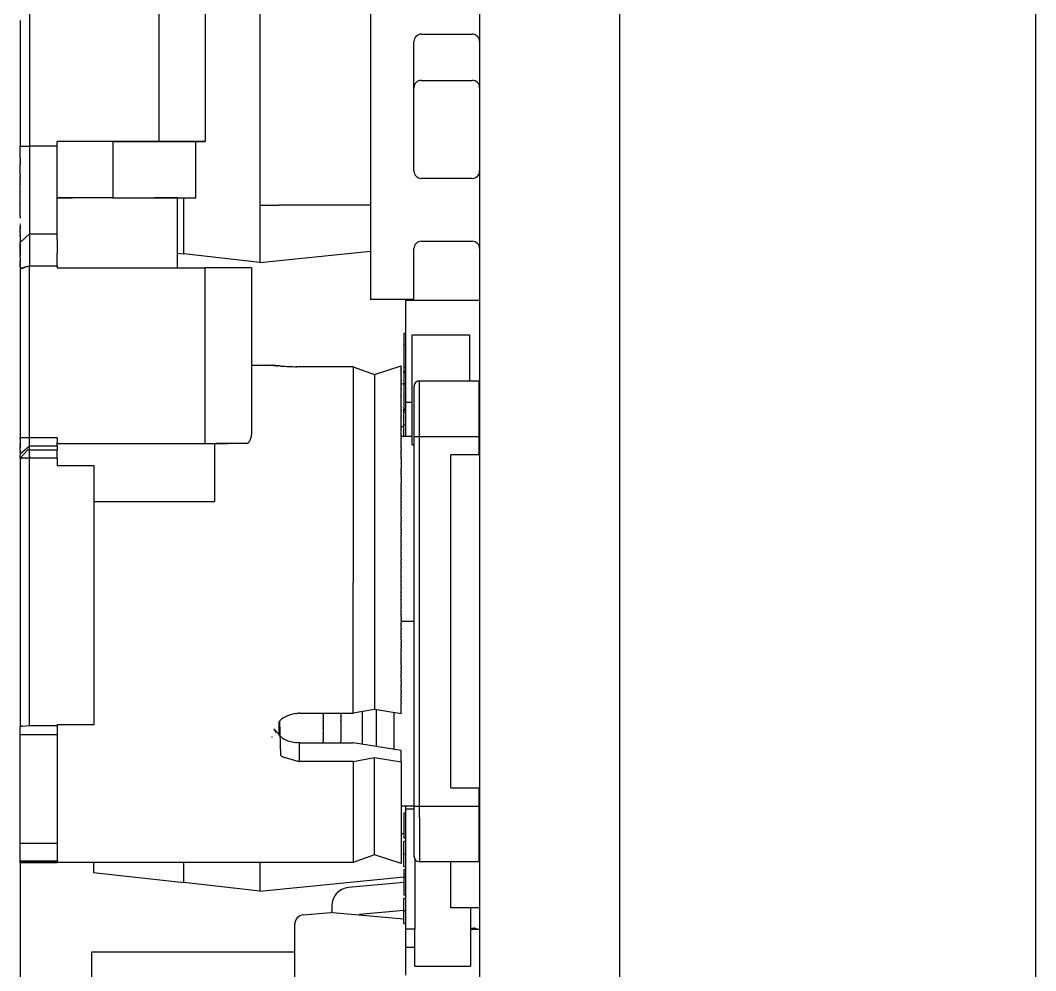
# Model space of a CAD drawing. Extents: x -145 to 275, y -134 to 163.
# Drawn here: x -82.48 to -76.99, y 14.35 to 19.49 of the extents above; entities that cross this region are included whole.
import ezdxf

# ---------------------------------------------------------------- set-up
doc = ezdxf.new("R2010")
doc.units = 0
doc.layers.add('DIMENSION', color=7, linetype='CONTINUOUS')

msp = doc.modelspace()

# ---------------------------------------------------------------- linework, layer by layer
at = {"layer": 'DIMENSION'}
for points in [[(-79.242, 4), (-79.242, 35), (-80, 35), (-80, 4)], [(-76.992, 6.25), (-76.992, 31.25)], [(-81.1884, 20.7228), (-81.1884, 18.1805)], [(-80.59, 20.7572), (-80.59, 17.98)], [(-82.4345, 19.5351), (-82.4345, 18.8096)], [(-81.7345, 19.5351), (-81.7345, 18.8351)], [(-81.4845, 19.5349), (-81.4845, 18.8349)], [(-82.4845, 19.4889), (-82.4845, 18.8096)], [(-80.315, 19.415), (-80.04, 19.415)], [(-80.355, 19.127), (-80.355, 19.375)], [(-80.355, 18.675), (-80.355, 19.125)], [(-80.355, 19.025), (-80.355, 19.12)], [(-80.315, 19.165), (-80.04, 19.165)], [(-80.355, 18.875), (-80.355, 18.925)], [(-82.4843, 18.8096), (-82.4845, 18.8096)], [(-82.4845, 18.7992), (-82.4845, 18.8096)], [(-82.4845, 18.7448), (-82.4845, 18.7992)], [(-82.4843, 18.8096), (-82.4345, 18.8096)], [(-82.2845, 18.8096), (-82.4345, 18.8096)], [(-82.4345, 18.8096), (-82.4345, 18.3354)], [(-81.7345, 18.8351), (-82.2845, 18.8351)], [(-82.2845, 18.8096), (-82.2845, 18.8351)], [(-82.2845, 18.3354), (-82.2845, 18.8096)], [(-81.9845, 18.8348), (-81.9845, 18.5298)], [(-81.9845, 18.8348), (-81.5345, 18.8344)], [(-81.5345, 18.5294), (-81.5345, 18.8344)], [(-81.4847, 18.8349), (-81.4845, 18.8349)], [(-81.4845, 18.8339), (-81.4845, 18.8349)], [(-82.4845, 18.7448), (-82.4845, 18.7344)], [(-82.4845, 18.7341), (-82.4845, 18.7344)], [(-82.4845, 18.7341), (-82.4845, 18.7277)], [(-82.4845, 18.7264), (-82.4845, 18.7277)], [(-82.4845, 18.7264), (-82.4845, 18.7145)], [(-82.4845, 18.7129), (-82.4845, 18.7145)], [(-82.4845, 18.7129), (-82.4845, 18.708)], [(-82.4845, 18.6544), (-82.4845, 18.708)], [(-82.4845, 18.6544), (-82.4845, 18.6447)], [(-82.4845, 18.6433), (-82.4845, 18.6447)], [(-82.4845, 18.6433), (-82.4845, 18.6405)], [(-82.4845, 18.632), (-82.4845, 18.6405)], [(-82.4845, 18.632), (-82.4845, 18.6303)], [(-82.4845, 18.6212), (-82.4845, 18.6303)], [(-82.4845, 18.6212), (-82.4845, 18.6202)], [(-82.4845, 18.6111), (-82.4845, 18.6202)], [(-80.04, 18.635), (-80.315, 18.635)], [(-82.4845, 18.6111), (-82.4845, 18.6101)], [(-82.4845, 18.6015), (-82.4845, 18.6101)], [(-82.4845, 18.6015), (-82.4845, 18.6001)], [(-82.4845, 18.5622), (-82.4845, 18.6001)], [(-82.4845, 18.5622), (-82.4845, 18.5609)], [(-82.4845, 18.4964), (-82.4845, 18.5609)], [(-82.2845, 18.5296), (-82.2025, 18.5296)], [(-81.9845, 18.5298), (-81.5345, 18.5294)], [(-81.7569, 18.5296), (-81.7578, 18.5296)], [(-81.6367, 18.5294), (-81.6398, 18.5295)], [(-81.6367, 18.5294), (-81.6353, 18.5294)], [(-81.6346, 18.5294), (-81.6353, 18.5294)], [(-81.6346, 18.5294), (-81.6345, 18.5294)], [(-81.6345, 18.1506), (-81.6345, 18.5294)], [(-81.5995, 18.2262), (-81.5995, 18.5292)], [(-82.4845, 18.4964), (-82.4845, 18.4956)], [(-82.4845, 18.428), (-82.4845, 18.4956)], [(-81.1884, 18.4905), (-81.0885, 18.4905)], [(-80.59, 18.4905), (-81.0885, 18.4905)], [(-82.4845, 18.428), (-82.4845, 18.4204)], [(-82.4845, 18.4189), (-82.4845, 18.4204)], [(-82.4845, 18.3893), (-82.4845, 18.3845)], [(-82.4845, 18.3826), (-82.4845, 18.3778)], [(-82.4845, 18.3758), (-82.4845, 18.3778)], [(-82.4845, 18.3758), (-82.4845, 18.3709)], [(-82.4845, 18.369), (-82.4845, 18.3709)], [(-82.4845, 18.369), (-82.4845, 18.3638)], [(-82.4845, 18.3621), (-82.4845, 18.3638)], [(-82.4845, 18.3621), (-82.4845, 18.3602)], [(-82.4845, 18.3489), (-82.4845, 18.3602)], [(-82.4845, 18.3489), (-82.4845, 18.3483)], [(-82.4845, 18.3429), (-82.4845, 18.3483)], [(-82.4845, 18.3429), (-82.4845, 18.3426)], [(-82.4845, 18.3407), (-82.4845, 18.3426)], [(-82.4845, 18.3407), (-82.4845, 18.3306)], [(-82.4345, 18.3354), (-82.4845, 18.2879)], [(-82.4845, 18.327), (-82.4845, 18.3306)], [(-82.4845, 18.327), (-82.4845, 18.3265)], [(-82.4845, 18.3222), (-82.4845, 18.3265)], [(-82.4845, 18.3222), (-82.4845, 18.3015)], [(-82.4845, 18.3009), (-82.4845, 18.3015)], [(-82.4845, 18.3009), (-82.4845, 18.29)], [(-82.4345, 18.3354), (-82.2845, 18.3354)], [(-82.4345, 18.3354), (-82.4345, 18.161)], [(-82.2845, 18.3043), (-82.2845, 18.3354)], [(-82.2845, 18.3043), (-82.2845, 18.2307)], [(-80.315, 18.295), (-80.04, 18.295)], [(-82.4845, 18.2807), (-82.4845, 18.2879)], [(-82.4845, 18.2807), (-82.4845, 18.2798)], [(-82.4845, 18.2779), (-82.4845, 18.2798)], [(-82.4845, 18.2779), (-82.4845, 18.2769)], [(-82.4845, 18.2749), (-82.4845, 18.2769)], [(-82.4845, 18.2749), (-82.4845, 18.2738)], [(-82.4845, 18.2718), (-82.4845, 18.2738)], [(-82.4845, 18.2718), (-82.4845, 18.2705)], [(-82.4845, 18.2685), (-82.4845, 18.2705)], [(-82.4845, 18.2685), (-82.4845, 18.2671)], [(-82.4845, 18.2652), (-82.4845, 18.2671)], [(-82.4845, 18.2652), (-82.4845, 18.2636)], [(-82.4845, 18.2616), (-82.4845, 18.2636)], [(-82.4845, 18.2616), (-82.4845, 18.26)], [(-82.4845, 18.258), (-82.4845, 18.26)], [(-82.4845, 18.258), (-82.4845, 18.2562)], [(-82.4845, 18.2542), (-82.4845, 18.2562)], [(-82.4845, 18.2542), (-82.4845, 18.2523)], [(-82.4845, 18.2503), (-82.4845, 18.2523)], [(-82.4845, 18.2503), (-82.4845, 18.2483)], [(-82.4845, 18.2462), (-82.4845, 18.2483)], [(-82.4845, 18.2462), (-82.4845, 18.2441)], [(-82.4845, 18.242), (-82.4845, 18.2441)], [(-82.4845, 18.242), (-82.4845, 18.2395)], [(-82.4845, 18.2377), (-82.4845, 18.2395)], [(-82.4845, 18.2377), (-82.4845, 18.2351)], [(-81.1884, 18.1805), (-80.59, 18.2403)], [(-80.355, 17.975), (-80.355, 18.255)], [(-82.4845, 18.2333), (-82.4845, 18.2351)], [(-82.4845, 18.2333), (-82.4845, 18.2306)], [(-82.4845, 18.2288), (-82.4845, 18.2306)], [(-82.4845, 18.2288), (-82.4845, 18.226)], [(-82.4845, 18.2241), (-82.4845, 18.226)], [(-82.4845, 18.2241), (-82.4845, 18.2213)], [(-82.4845, 18.2193), (-82.4845, 18.2213)], [(-82.4845, 18.2193), (-82.4845, 18.2165)], [(-82.4845, 18.2065), (-82.4845, 18.2165)], [(-82.4845, 18.2065), (-82.4845, 18.1883)], [(-82.4845, 18.1851), (-82.4845, 18.1883)], [(-82.4845, 18.1851), (-82.4845, 18.1828)], [(-82.4845, 18.1795), (-82.4845, 18.1828)], [(-82.2845, 18.161), (-82.2845, 18.2307)], [(-81.6345, 18.2301), (-81.5995, 18.2262)], [(-81.1884, 18.1805), (-81.5995, 18.2262)], [(-82.4845, 18.1795), (-82.4845, 18.1772)], [(-82.4845, 18.1738), (-82.4845, 18.1772)], [(-82.4845, 18.1738), (-82.4845, 18.1714)], [(-82.4845, 18.168), (-82.4845, 18.1714)], [(-82.4845, 18.168), (-82.4845, 18.1656)], [(-82.4845, 18.1621), (-82.4845, 18.1656)], [(-82.4845, 18.1621), (-82.4845, 18.1597)], [(-82.4391, 18.1609), (-82.4845, 18.1438)], [(-82.4845, 18.1561), (-82.4845, 18.1597)], [(-82.4845, 18.1561), (-82.4845, 18.1447)], [(-82.4845, 18.1438), (-82.4845, 17.2319)], [(-82.4818, 18.1495), (-82.4461, 18.1606)], [(-82.4391, 18.161), (-82.4345, 18.161)], [(-82.4345, 18.161), (-82.2845, 18.161)], [(-82.4345, 17.2319), (-82.4345, 18.161)], [(-82.2845, 18.161), (-82.2845, 18.1506)], [(-82.2845, 18.1506), (-81.4845, 18.1506)], [(-81.4845, 17.2006), (-81.4845, 18.1506)], [(-81.2345, 18.1504), (-81.2345, 17.2482)], [(-80.355, 17.98), (-80.59, 17.98)], [(-80, 17.975), (-80.4, 17.975)], [(-80.4, 17.975), (-80.4, 17.425)], [(-80.41, 17.7963), (-80.41, 17.7369)], [(-80.4, 17.7963), (-80.41, 17.7963)], [(-80.365, 17.1935), (-80.365, 17.7895)], [(-80.365, 17.7895), (-80.055, 17.7895)], [(-80.055, 17.7895), (-80.055, 17.5395)], [(-80.41, 17.7369), (-80.41, 17.6651)], [(-80.4, 17.7369), (-80.41, 17.7369)], [(-80.41, 17.6651), (-80.41, 17.6117)], [(-81.2345, 17.6244), (-81.1245, 17.6244)], [(-81.1203, 17.624), (-81.1245, 17.6244)], [(-81.1183, 17.6237), (-81.1199, 17.6239)], [(-81.1159, 17.6235), (-81.118, 17.6237)], [(-81.1159, 17.6235), (-81.1116, 17.623)], [(-81.113, 17.6232), (-81.1145, 17.6233)], [(-81.1101, 17.6229), (-81.1116, 17.623)], [(-81.1101, 17.6229), (-81.11, 17.6229)], [(-81.1068, 17.6226), (-81.11, 17.6229)], [(-81.1068, 17.6226), (-81.1064, 17.6225)], [(-81.1032, 17.6222), (-81.1064, 17.6225)], [(-81.1032, 17.6222), (-81.1026, 17.6222)], [(-81.0993, 17.6219), (-81.1026, 17.6222)], [(-81.0993, 17.6219), (-81.0983, 17.6218)], [(-81.0961, 17.6216), (-81.0983, 17.6218)], [(-81.0961, 17.6216), (-81.0938, 17.6214)], [(-81.0913, 17.6212), (-81.0938, 17.6214)], [(-81.0913, 17.6212), (-81.0888, 17.621)], [(-81.0863, 17.6208), (-81.0888, 17.621)], [(-81.0863, 17.6208), (-81.0857, 17.6207)], [(-81.0808, 17.6203), (-81.0857, 17.6207)], [(-81.0808, 17.6203), (-81.0805, 17.6203)], [(-81.0751, 17.6199), (-81.0805, 17.6203)], [(-80.9819, 17.6162), (-80.9883, 17.6162)], [(-80.9745, 17.6161), (-80.9814, 17.6162)], [(-80.6845, 17.6161), (-80.9745, 17.6161)], [(-80.6845, 17.6161), (-80.5683, 17.5736)], [(-80.6845, 17.6161), (-80.6845, 16.4498)], [(-80.5683, 17.5736), (-80.4245, 17.6207)], [(-80.4245, 17.6172), (-80.4245, 17.6207)], [(-80.4245, 17.6172), (-80.4245, 17.6159)], [(-80.4245, 17.6086), (-80.4245, 17.6159)], [(-80.4245, 17.6086), (-80.4245, 17.6067)], [(-80.4245, 17.5973), (-80.4245, 17.6067)], [(-80.4245, 17.5973), (-80.4245, 17.595)], [(-80.4245, 17.5834), (-80.4245, 17.595)], [(-80.4245, 17.5834), (-80.4245, 17.5807)], [(-80.4245, 17.5668), (-80.4245, 17.5807)], [(-80.4, 17.6117), (-80.41, 17.6117)], [(-80.41, 17.6117), (-80.41, 17.5913)], [(-80.41, 17.5861), (-80.41, 17.5913)], [(-80.4, 17.5912), (-80.41, 17.5912)], [(-80.4, 17.5861), (-80.41, 17.5861)], [(-80.4, 17.5838), (-80.41, 17.5838)], [(-80.41, 17.5838), (-80.41, 17.5227)], [(-80.5683, 17.5736), (-80.5683, 15.7633)], [(-80.4245, 17.5668), (-80.4245, 17.5638)], [(-80.4245, 17.5475), (-80.4245, 17.5638)], [(-80.4245, 17.5475), (-80.4245, 17.5443)], [(-80.4245, 17.5422), (-80.4245, 17.5443)], [(-80.4245, 17.5422), (-80.4245, 17.5372)], [(-80.4245, 17.5194), (-80.4245, 17.5372)], [(-80.41, 17.5227), (-80.4245, 17.5241)], [(-80.4, 17.5227), (-80.41, 17.5227)], [(-80.41, 17.5227), (-80.41, 17.3868)], [(-80.325, 17.2395), (-80.325, 17.5395)], [(-80.325, 17.5395), (-80.005, 17.5395)], [(-80.005, 17.5393), (-80.005, 17.5394)], [(-80.005, 17.5393), (-80.005, 17.2395)], [(-80.4245, 17.5194), (-80.4245, 17.5144)], [(-80.4245, 17.4982), (-80.4245, 17.5144)], [(-80.4245, 17.4982), (-80.4245, 17.4962)], [(-80.4245, 17.4904), (-80.4245, 17.4962)], [(-80.4245, 17.4904), (-80.4245, 17.4881)], [(-80.4245, 17.4619), (-80.4245, 17.4881)], [(-80.355, 17.5092), (-80.355, 17.5094)], [(-80.355, 17.5092), (-80.355, 17.2395)], [(-80.4245, 17.4619), (-80.4245, 17.4601)], [(-80.4245, 17.4529), (-80.4245, 17.4601)], [(-80.4245, 17.4529), (-80.4245, 17.4513)], [(-80.4245, 17.4412), (-80.4245, 17.4513)], [(-80.4245, 17.4412), (-80.4245, 17.4401)], [(-80.4245, 17.4202), (-80.4245, 17.4401)], [(-80.4245, 17.4202), (-80.4245, 17.4201)], [(-80.4245, 17.4103), (-80.4245, 17.4201)], [(-80.4, 17.425), (-80.365, 17.425)], [(-80.4, 17.425), (-80.4, 17.2395)], [(-80.005, 17.425), (-80, 17.425)], [(-80.4245, 17.4103), (-80.4245, 17.4093)], [(-80.4245, 17.4001), (-80.4245, 17.4093)], [(-80.4245, 17.4001), (-80.4245, 17.3933)], [(-80.4245, 17.3873), (-80.4245, 17.3933)], [(-80.4245, 17.3873), (-80.4245, 17.3856)], [(-80.4245, 17.3776), (-80.4245, 17.3856)], [(-80.4245, 17.3776), (-80.4245, 17.3739)], [(-80.4245, 17.3522), (-80.4245, 17.3739)], [(-80.4, 17.3868), (-80.41, 17.3868)], [(-80.41, 17.3788), (-80.41, 17.3868)], [(-80.41, 17.3688), (-80.41, 17.3788)], [(-80.4, 17.3788), (-80.41, 17.3788)], [(-80.41, 17.2998), (-80.41, 17.3688)], [(-80.4, 17.3688), (-80.41, 17.3688)], [(-80.4245, 17.3522), (-80.4245, 17.3481)], [(-80.4245, 17.341), (-80.4245, 17.3481)], [(-80.4245, 17.341), (-80.4245, 17.339)], [(-80.4245, 17.3265), (-80.4245, 17.339)], [(-80.4245, 17.3265), (-80.4245, 17.3253)], [(-80.4245, 17.3021), (-80.4245, 17.3253)], [(-80.4245, 17.3021), (-80.4245, 17.3008)], [(-80.4245, 17.2876), (-80.4245, 17.3008)], [(-80.41, 17.2905), (-80.4245, 17.2905)], [(-80.4245, 17.2876), (-80.4245, 17.2859)], [(-80.4245, 17.2776), (-80.4245, 17.2859)], [(-80.4245, 17.2776), (-80.4245, 17.2742)], [(-80.4245, 17.2468), (-80.4245, 17.2742)], [(-80.4245, 17.2468), (-80.4245, 17.2442)], [(-80.41, 17.2395), (-80.41, 17.2998)], [(-80.4, 17.2998), (-80.41, 17.2998)], [(-80, 17.2905), (-80.005, 17.2905)], [(-82.4345, 17.2319), (-82.4845, 17.2319)], [(-82.4845, 17.2286), (-82.4845, 17.2319)], [(-82.4845, 17.2286), (-82.4845, 17.2263)], [(-82.4845, 17.2252), (-82.4845, 17.2263)], [(-82.4845, 17.2252), (-82.4845, 17.2229)], [(-82.4845, 17.2218), (-82.4845, 17.2229)], [(-82.4845, 17.2218), (-82.4845, 17.2196)], [(-82.4845, 17.2184), (-82.4845, 17.2196)], [(-82.4845, 17.2184), (-82.4845, 17.2156)], [(-82.4845, 17.215), (-82.4845, 17.2156)], [(-82.4845, 17.215), (-82.4845, 17.2121)], [(-82.4845, 17.2116), (-82.4845, 17.2121)], [(-82.4845, 17.2116), (-82.4845, 17.2087)], [(-82.4845, 17.2082), (-82.4845, 17.2087)], [(-82.4845, 17.2082), (-82.4845, 17.2053)], [(-82.4845, 17.2048), (-82.4845, 17.2053)], [(-82.4845, 17.2048), (-82.4845, 17.202)], [(-82.4845, 17.2014), (-82.4845, 17.202)], [(-82.4845, 17.2014), (-82.4845, 17.1986)], [(-82.4845, 17.1981), (-82.4845, 17.1986)], [(-82.4845, 17.1981), (-82.4845, 17.1954)], [(-82.4845, 17.1947), (-82.4845, 17.1954)], [(-82.4845, 17.1947), (-82.4845, 17.1921)], [(-82.4845, 17.1914), (-82.4845, 17.1921)], [(-82.4345, 17.1869), (-82.4345, 17.2319)], [(-82.2845, 17.2319), (-82.4345, 17.2319)], [(-82.2845, 17.2319), (-82.2845, 17.2085)], [(-82.2845, 17.1885), (-82.2845, 17.2085)], [(-82.2845, 17.2006), (-81.4845, 17.2006)], [(-82.2845, 17.2004), (-81.3635, 17.2004)], [(-81.4845, 17.2006), (-81.4233, 17.2006)], [(-81.4345, 17.2004), (-81.4345, 16.8879)], [(-80.4245, 17.2351), (-80.4245, 17.2442)], [(-80.365, 17.2395), (-80.4245, 17.2395)], [(-80.4245, 17.2351), (-80.4245, 17.2301)], [(-80.4245, 17.1898), (-80.4245, 17.2301)], [(-80.365, 17.1935), (-80.355, 17.1935)], [(-80.355, 17.2395), (-80.325, 17.2395)], [(-80.355, 17.2395), (-80.355, 15.2395)], [(-80.325, 15.2395), (-80.325, 17.2395)], [(-80.325, 17.2395), (-80.005, 17.2395)], [(-80.005, 17.2395), (-80.005, 17.1395)], [(-82.4845, 17.1914), (-82.4845, 17.1889)], [(-82.4845, 17.1882), (-82.4845, 17.1889)], [(-82.4845, 17.1882), (-82.4845, 17.1858)], [(-82.4845, 17.185), (-82.4845, 17.1858)], [(-82.4845, 17.185), (-82.4845, 17.1827)], [(-82.4845, 17.1819), (-82.4845, 17.1827)], [(-82.4845, 17.1819), (-82.4845, 17.1797)], [(-82.4845, 17.1786), (-82.4845, 17.1797)], [(-82.4845, 17.1786), (-82.4845, 17.1767)], [(-82.4845, 17.1649), (-82.4845, 17.1767)], [(-82.4845, 17.1649), (-82.4845, 17.1648)], [(-82.4845, 17.1645), (-82.4845, 17.1648)], [(-82.4459, 17.1647), (-82.4845, 17.1217)], [(-82.4845, 17.1645), (-82.4845, 17.1597)], [(-82.4845, 17.1595), (-82.4845, 17.1597)], [(-82.4845, 17.1595), (-82.4845, 17.1552)], [(-82.4845, 17.1532), (-82.4845, 17.1552)], [(-82.4845, 17.1532), (-82.4845, 17.153)], [(-82.4845, 17.1525), (-82.4845, 17.153)], [(-82.4845, 17.1525), (-82.4845, 17.1506)], [(-82.4845, 17.1503), (-82.4845, 17.1506)], [(-82.4845, 17.1503), (-82.4845, 17.1488)], [(-82.4845, 17.1482), (-82.4845, 17.1488)], [(-82.4845, 17.1482), (-82.4845, 17.147)], [(-82.4845, 17.1463), (-82.4845, 17.147)], [(-82.4845, 17.1463), (-82.4845, 17.1444)], [(-82.4845, 17.1419), (-82.4845, 17.1396)], [(-82.4845, 17.1229), (-82.4845, 17.1396)], [(-82.4345, 17.1869), (-82.4844, 17.1439)], [(-82.4345, 17.1659), (-82.4345, 17.1869)], [(-82.2845, 17.1869), (-82.4345, 17.1869)], [(-82.4345, 17.1534), (-82.4345, 17.1659)], [(-82.4345, 17.1659), (-82.2845, 17.1659)], [(-82.4345, 17.1534), (-82.4345, 17.1532)], [(-82.4345, 17.1509), (-82.4345, 17.1504)], [(-82.4345, 17.132), (-82.4345, 17.1504)], [(-82.2845, 17.1885), (-82.2845, 17.1869)], [(-82.2845, 17.1869), (-82.2845, 17.1659)], [(-82.2845, 17.1218), (-82.2845, 17.1659)], [(-80.4245, 17.1898), (-80.4245, 17.1866)], [(-80.4245, 17.1767), (-80.4245, 17.1866)], [(-80.4245, 17.1767), (-80.4245, 17.1705)], [(-80.4245, 17.1603), (-80.4245, 17.1705)], [(-80.4245, 17.1603), (-80.4245, 17.158)], [(-80.4245, 17.1478), (-80.4245, 17.158)], [(-80.4245, 17.1478), (-80.4245, 17.1453)], [(-80.4245, 17.1301), (-80.4245, 17.1453)], [(-80.355, 17.1399), (-80.355, 17.135)], [(-80.155, 15.3395), (-80.155, 17.1395)], [(-80, 17.1395), (-80.155, 17.1395)], [(-82.4845, 17.1209), (-82.4845, 15.6685)], [(-82.484, 17.1209), (-82.4844, 17.1209)], [(-82.484, 17.1209), (-82.4836, 17.1209)], [(-82.4805, 17.1209), (-82.4836, 17.1209)], [(-82.4805, 17.1209), (-82.4733, 17.1209)], [(-82.4553, 17.1209), (-82.4733, 17.1209)], [(-82.4553, 17.1209), (-82.4505, 17.1209)], [(-82.4345, 17.1209), (-82.4505, 17.1209)], [(-82.4345, 17.132), (-82.4345, 17.1311)], [(-82.4345, 17.1286), (-82.4345, 17.1311)], [(-82.4345, 17.1286), (-82.4345, 17.1274)], [(-82.4345, 17.1251), (-82.4345, 17.1274)], [(-82.4345, 17.1251), (-82.4345, 17.1209)], [(-82.4345, 15.676), (-82.4345, 17.1209)], [(-82.2845, 17.1209), (-82.4345, 17.1209)], [(-82.2845, 17.1218), (-82.2845, 17.1209)], [(-82.2845, 17.1209), (-82.2845, 17.0807)], [(-80.4245, 17.1301), (-80.4245, 17.1255)], [(-80.4245, 17.1183), (-80.4245, 17.1255)], [(-80.4245, 17.1183), (-80.4245, 17.0948)], [(-80.4245, 17.0929), (-80.4245, 17.0948)], [(-80.4245, 17.0929), (-80.4245, 17.067)], [(-82.0845, 17.0807), (-82.2845, 17.0807)], [(-82.0845, 15.6807), (-82.0845, 17.0807)], [(-80.4245, 17.0528), (-80.4245, 17.067)], [(-80.4245, 17.0528), (-80.4245, 17.0487)], [(-80.4245, 17.0389), (-80.4245, 17.0487)], [(-80.4245, 17.0389), (-80.4245, 17.0363)], [(-80.4245, 17.0251), (-80.4245, 17.0363)], [(-80.4245, 17.0251), (-80.4245, 17.0159)], [(-80.4245, 17.011), (-80.4245, 17.0159)], [(-80.4245, 17.011), (-80.4245, 16.9879)], [(-80.4245, 16.9715), (-80.4245, 16.9879)], [(-80.4245, 16.9715), (-80.4245, 16.9682)], [(-80.4245, 16.9565), (-80.4245, 16.9682)], [(-80.4245, 16.9565), (-80.4245, 16.9538)], [(-80.4245, 16.9427), (-80.4245, 16.9538)], [(-80.4245, 16.9427), (-80.4245, 16.9386)], [(-80.4245, 16.9246), (-80.4245, 16.9386)], [(-80.4245, 16.9246), (-80.4245, 16.9199)], [(-80.4245, 16.9075), (-80.4245, 16.9199)], [(-82.0845, 16.8879), (-81.4345, 16.8879)], [(-80.4245, 16.9075), (-80.4245, 16.9049)], [(-80.4245, 16.8878), (-80.4245, 16.9049)], [(-80.4245, 16.8878), (-80.4245, 16.8826)], [(-80.4245, 16.8705), (-80.4245, 16.8826)], [(-80.4245, 16.8705), (-80.4245, 16.8682)], [(-80.4245, 16.8556), (-80.4245, 16.8682)], [(-80.4245, 16.8556), (-80.4245, 16.8498)], [(-80.4245, 16.8354), (-80.4245, 16.8498)], [(-80.4245, 16.8354), (-80.4245, 16.8344)], [(-80.4245, 16.8177), (-80.4245, 16.8344)], [(-80.4245, 16.8177), (-80.4245, 16.8173)], [(-80.4245, 16.8031), (-80.4245, 16.8173)], [(-80.4245, 16.8031), (-80.4245, 16.7933)], [(-80.4245, 16.7872), (-80.4245, 16.7933)], [(-80.4245, 16.7872), (-80.4245, 16.7785)], [(-80.4245, 16.7674), (-80.4245, 16.7785)], [(-80.4245, 16.7674), (-80.4245, 16.7634)], [(-80.4245, 16.745), (-80.4245, 16.7634)], [(-80.4245, 16.745), (-80.4245, 16.7412)], [(-80.4245, 16.7281), (-80.4245, 16.7412)], [(-80.4245, 16.7281), (-80.4245, 16.7224)], [(-80.4245, 16.7131), (-80.4245, 16.7224)], [(-80.4245, 16.7131), (-80.4245, 16.7058)], [(-80.4245, 16.6892), (-80.4245, 16.7058)], [(-80.4245, 16.6892), (-80.4245, 16.6886)], [(-80.4245, 16.6724), (-80.4245, 16.6886)], [(-80.4245, 16.6724), (-80.4245, 16.6701)], [(-80.4245, 16.6555), (-80.4245, 16.6701)], [(-80.4245, 16.6555), (-80.4245, 16.6488)], [(-80.4245, 16.6355), (-80.4245, 16.6488)], [(-80.355, 16.685), (-80.355, 16.675)], [(-80.4245, 16.6355), (-80.4245, 16.6319)], [(-80.4245, 16.6127), (-80.4245, 16.6319)], [(-80.4245, 16.6127), (-80.4245, 16.6089)], [(-80.4245, 16.5956), (-80.4245, 16.6089)], [(-80.4245, 16.5956), (-80.4245, 16.5934)], [(-80.4245, 16.5803), (-80.4245, 16.5934)], [(-80.4245, 16.5803), (-80.4245, 16.5739)], [(-80.4245, 16.5544), (-80.4245, 16.5739)], [(-80.4245, 16.5544), (-80.4245, 16.5519)], [(-80.4245, 16.5348), (-80.4245, 16.5519)], [(-80.4245, 16.5348), (-80.4245, 16.529)], [(-80.4245, 16.5167), (-80.4245, 16.529)], [(-80.4245, 16.5167), (-80.4245, 16.5137)], [(-80.4245, 16.4759), (-80.4245, 16.5137)], [(-80.6845, 15.742), (-80.6845, 16.4498)], [(-80.4245, 16.4759), (-80.4245, 16.4739)], [(-80.4245, 16.4606), (-80.4245, 16.4739)], [(-80.4245, 16.4606), (-80.4245, 16.4556)], [(-80.4245, 16.4362), (-80.4245, 16.4556)], [(-80.4245, 16.4362), (-80.4245, 16.4342)], [(-80.4245, 16.421), (-80.4245, 16.4342)], [(-80.4245, 16.421), (-80.4245, 16.4157)], [(-80.4245, 16.3968), (-80.4245, 16.4157)], [(-80.4245, 16.3968), (-80.4245, 16.3957)], [(-80.4245, 16.3757), (-80.4245, 16.3957)], [(-80.4245, 16.3757), (-80.4245, 16.3736)], [(-80.4245, 16.3576), (-80.4245, 16.3736)], [(-80.4245, 16.3576), (-80.4245, 16.3556)], [(-80.4245, 16.3356), (-80.4245, 16.3556)], [(-80.4245, 16.3356), (-80.4245, 16.3317)], [(-80.4245, 16.3188), (-80.4245, 16.3317)], [(-80.4245, 16.3188), (-80.4245, 16.3155)], [(-80.4245, 16.2783), (-80.4245, 16.3155)], [(-80.4245, 16.2783), (-80.4245, 16.2753)], [(-80.4245, 16.261), (-80.4245, 16.2753)], [(-80.4245, 16.261), (-80.4245, 16.2498)], [(-80.4245, 16.2437), (-80.4245, 16.2498)], [(-80.4245, 16.2437), (-80.4245, 16.2324)], [(-80.4245, 16.2395), (-80.355, 16.2395)], [(-80.4245, 16.2191), (-80.4245, 16.2324)], [(-80.4245, 16.2191), (-80.4245, 16.2151)], [(-80.4245, 16.2016), (-80.4245, 16.2151)], [(-80.4245, 16.2016), (-80.4245, 16.1951)], [(-80.4245, 16.1752), (-80.4245, 16.1951)], [(-80.4245, 16.1752), (-80.4245, 16.1709)], [(-80.4245, 16.1571), (-80.4245, 16.1709)], [(-80.4245, 16.1571), (-80.4245, 16.1552)], [(-80.4245, 16.1394), (-80.4245, 16.1552)], [(-80.4245, 16.1394), (-80.4245, 16.1269)], [(-80.4245, 16.1216), (-80.4245, 16.1269)], [(-80.4245, 16.1216), (-80.4245, 16.1116)], [(-80.4245, 16.1038), (-80.4245, 16.1116)], [(-80.4245, 16.1038), (-80.4245, 16.0943)], [(-80.4245, 16.081), (-80.4245, 16.0943)], [(-80.4245, 16.081), (-80.4245, 16.0761)], [(-80.4245, 16.0369), (-80.4245, 16.0761)], [(-80.4245, 16.0369), (-80.4245, 16.0334)], [(-80.4245, 16.0192), (-80.4245, 16.0334)], [(-80.4245, 16.0192), (-80.4245, 16.0162)], [(-80.4245, 16.0021), (-80.4245, 16.0162)], [(-80.4245, 16.0021), (-80.4245, 15.9901)], [(-80.4245, 15.9817), (-80.4245, 15.9901)], [(-80.4245, 15.9817), (-80.4245, 15.9751)], [(-80.4245, 15.9646), (-80.4245, 15.9751)], [(-80.4245, 15.9646), (-80.4245, 15.9581)], [(-80.4245, 15.9452), (-80.4245, 15.9581)], [(-80.4245, 15.9452), (-80.4245, 15.9406)], [(-80.4245, 15.9284), (-80.4245, 15.9406)], [(-80.4245, 15.9284), (-80.4245, 15.9217)], [(-80.4245, 15.9137), (-80.4245, 15.9217)], [(-80.4245, 15.9137), (-80.4245, 15.8973)], [(-80.4245, 15.8843), (-80.4245, 15.8973)], [(-80.4245, 15.8843), (-80.4245, 15.8808)], [(-80.4245, 15.8674), (-80.4245, 15.8808)], [(-80.4245, 15.8674), (-80.4245, 15.8572)], [(-80.4245, 15.8509), (-80.4245, 15.8572)], [(-80.4245, 15.8509), (-80.4245, 15.8428)], [(-80.4245, 15.832), (-80.4245, 15.8428)], [(-80.4245, 15.832), (-80.4245, 15.8266)], [(-80.4245, 15.8143), (-80.4245, 15.8266)], [(-80.4245, 15.8143), (-80.4245, 15.8108)], [(-80.4245, 15.7982), (-80.4245, 15.8108)], [(-80.4245, 15.7982), (-80.4245, 15.7928)], [(-80.4245, 15.7398), (-80.4245, 15.7928)], [(-80.9934, 15.7409), (-80.9893, 15.7413)], [(-80.9745, 15.742), (-80.6845, 15.742)], [(-80.846, 15.742), (-80.846, 15.7368)], [(-80.846, 15.7357), (-80.846, 15.7368)], [(-80.846, 15.7357), (-80.846, 15.7259)], [(-80.846, 15.7248), (-80.846, 15.7259)], [(-80.846, 15.7248), (-80.846, 15.715)], [(-80.846, 15.7139), (-80.846, 15.715)], [(-80.846, 15.7139), (-80.846, 15.7042)], [(-80.7506, 15.74), (-80.7506, 15.742)], [(-80.7506, 15.74), (-80.7506, 15.7338)], [(-80.7506, 15.7335), (-80.7506, 15.7338)], [(-80.7506, 15.7335), (-80.7506, 15.7238)], [(-80.7506, 15.7235), (-80.7506, 15.7238)], [(-80.7506, 15.7235), (-80.7506, 15.7139)], [(-80.7506, 15.7135), (-80.7506, 15.7139)], [(-80.7506, 15.7135), (-80.7506, 15.704)], [(-80.5683, 15.7633), (-80.6845, 15.742)], [(-80.6345, 15.7512), (-80.6345, 15.5745)], [(-80.4245, 15.7398), (-80.5683, 15.7633)], [(-80.5582, 15.562), (-80.5582, 15.7616)], [(-80.4628, 15.5464), (-80.4628, 15.746)], [(-82.4845, 15.6681), (-82.4777, 15.6721)], [(-82.4845, 15.6257), (-82.4845, 15.6681)], [(-82.4731, 15.6731), (-82.4367, 15.676)], [(-82.4345, 15.676), (-82.4367, 15.676)], [(-82.4345, 15.676), (-82.2845, 15.676)], [(-82.2845, 15.6807), (-82.2845, 15.676)], [(-82.2845, 15.6807), (-82.0845, 15.6807)], [(-82.2845, 15.6805), (-82.0845, 15.6805)], [(-82.2845, 15.676), (-82.2845, 15.6257)], [(-82.0845, 15.6807), (-82.0845, 15.6805)], [(-81.1129, 15.6585), (-81.0706, 15.6109)], [(-81.085, 15.6222), (-81.085, 15.6976)], [(-81.0751, 15.5138), (-81.0805, 15.7019)], [(-80.846, 15.703), (-80.846, 15.7042)], [(-80.846, 15.703), (-80.846, 15.6934)], [(-80.846, 15.6923), (-80.846, 15.6934)], [(-80.846, 15.6923), (-80.846, 15.6827)], [(-80.846, 15.6816), (-80.846, 15.6827)], [(-80.846, 15.6816), (-80.846, 15.6721)], [(-80.846, 15.671), (-80.846, 15.6721)], [(-80.846, 15.671), (-80.846, 15.6616)], [(-80.846, 15.6605), (-80.846, 15.6616)], [(-80.846, 15.6605), (-80.846, 15.6512)], [(-80.7506, 15.7036), (-80.7506, 15.704)], [(-80.7506, 15.7036), (-80.7506, 15.6942)], [(-80.7506, 15.6938), (-80.7506, 15.6942)], [(-80.7506, 15.6938), (-80.7506, 15.6844)], [(-80.7506, 15.6841), (-80.7506, 15.6844)], [(-80.7506, 15.6841), (-80.7506, 15.6747)], [(-80.7506, 15.6744), (-80.7506, 15.6747)], [(-80.7506, 15.6744), (-80.7506, 15.6651)], [(-80.7506, 15.6648), (-80.7506, 15.6651)], [(-80.7506, 15.6648), (-80.7506, 15.6556)], [(-80.7506, 15.6553), (-80.7506, 15.6556)], [(-80.7506, 15.6553), (-80.7506, 15.6461)], [(-82.4845, 15.0375), (-82.4845, 15.6257)], [(-82.2845, 15.6257), (-82.4845, 15.6257)], [(-82.2845, 15.6257), (-82.2845, 15.0375)], [(-81.1242, 15.6163), (-81.1244, 15.6124)], [(-80.846, 15.65), (-80.846, 15.6512)], [(-80.846, 15.65), (-80.846, 15.6408)], [(-80.846, 15.6397), (-80.846, 15.6408)], [(-80.846, 15.6397), (-80.846, 15.6305)], [(-80.846, 15.6294), (-80.846, 15.6305)], [(-80.846, 15.6294), (-80.846, 15.6204)], [(-80.846, 15.6193), (-80.846, 15.6204)], [(-80.846, 15.6193), (-80.846, 15.6103)], [(-80.846, 15.6092), (-80.846, 15.6103)], [(-80.846, 15.6092), (-80.846, 15.6003)], [(-80.846, 15.5992), (-80.846, 15.6003)], [(-80.846, 15.5992), (-80.846, 15.5904)], [(-80.7506, 15.6458), (-80.7506, 15.6461)], [(-80.7506, 15.6458), (-80.7506, 15.6368)], [(-80.7506, 15.6364), (-80.7506, 15.6368)], [(-80.7506, 15.6364), (-80.7506, 15.6275)], [(-80.7506, 15.6271), (-80.7506, 15.6275)], [(-80.7506, 15.6271), (-80.7506, 15.6183)], [(-80.7506, 15.6179), (-80.7506, 15.6183)], [(-80.7506, 15.6179), (-80.7506, 15.6092)], [(-80.7506, 15.6088), (-80.7506, 15.6092)], [(-80.7506, 15.6088), (-80.7506, 15.6001)], [(-80.7506, 15.5998), (-80.7506, 15.6001)], [(-80.7506, 15.5998), (-80.7506, 15.5912)], [(-80.9819, 15.5828), (-80.988, 15.5832)], [(-80.9819, 15.5828), (-80.9812, 15.5828)], [(-80.9745, 15.5827), (-80.9812, 15.5828)], [(-80.9745, 15.5827), (-80.6845, 15.5827)], [(-80.9745, 15.4821), (-80.9745, 15.5827)], [(-80.846, 15.5827), (-80.846, 15.5904)], [(-80.7506, 15.5827), (-80.7506, 15.5912)], [(-80.4245, 15.5402), (-80.6845, 15.5827)], [(-80.987, 15.4825), (-81.0577, 15.5026)], [(-80.6845, 15.4821), (-80.5683, 15.5033)], [(-80.5683, 15.5033), (-80.4245, 15.4799)], [(-80.5683, 14.9767), (-80.5683, 15.5033)], [(-80.4245, 15.4799), (-80.4245, 15.5402)], [(-80.987, 15.4825), (-80.9819, 15.4823)], [(-80.9807, 15.4822), (-80.9745, 15.4821)], [(-80.6845, 15.4821), (-80.9745, 15.4821)], [(-80.6845, 15.4821), (-80.6845, 14.9344)], [(-80.4245, 15.4799), (-80.4245, 14.9299)], [(-80.155, 15.3395), (-80, 15.3395)], [(-80.005, 15.3395), (-80.005, 15.2395)], [(-80.355, 15.2395), (-80.4245, 15.2395)], [(-80.4, 15.2395), (-80.4, 15.225)], [(-80.4, 15.225), (-80.4, 14.575)], [(-80.4, 15.225), (-80.355, 15.225)], [(-80.355, 15.2395), (-80.325, 15.2395)], [(-80.355, 15.2395), (-80.355, 14.9695)], [(-80.325, 15.1779), (-80.325, 15.2395)], [(-80.325, 15.2395), (-80.005, 15.2395)], [(-80.005, 15.2395), (-80.005, 14.9395)], [(-80.4, 15.2027), (-80.41, 15.2027)], [(-80.41, 15.2027), (-80.41, 15.0668)], [(-80.325, 15.1779), (-80.325, 14.9395)], [(-80.41, 15.0905), (-80.4245, 15.0905)], [(-80.4, 15.0668), (-80.41, 15.0668)], [(-82.4845, 14.9421), (-82.4845, 15.0375)], [(-82.2845, 15.0375), (-82.4845, 15.0375)], [(-82.2845, 15.0375), (-82.2845, 14.9421)], [(-80.41, 14.9798), (-80.41, 15.0488)], [(-80.4, 15.0488), (-80.41, 15.0488)], [(-82.4845, 14.9421), (-82.4845, -13.0067)], [(-82.4845, 14.9348), (-82.4845, 14.9421)], [(-82.2845, 14.9421), (-82.4845, 14.9421)], [(-82.2845, 14.9421), (-82.2845, 14.9348)], [(-80.5683, 14.9767), (-80.6845, 14.9344)], [(-80.4245, 14.9299), (-80.5683, 14.9767)], [(-80.41, 14.9129), (-80.41, 14.9798)], [(-80.4, 14.9798), (-80.41, 14.9798)], [(-80.35, 14.9529), (-80.35, 14.575)], [(-82.4845, 14.934), (-82.4845, 14.9348)], [(-82.2845, 14.9348), (-82.4845, 14.9348)], [(-82.4845, 14.934), (-82.4845, -9.6058)], [(-82.2845, 14.934), (-82.4845, 14.934)], [(-82.2845, 14.9348), (-82.2845, 14.9344)], [(-80.6845, 14.9344), (-82.2845, 14.9344)], [(-82.2845, 14.9344), (-82.2845, 14.934)], [(-82.0884, 14.9344), (-82.0884, 14.8805)], [(-81.5995, 14.8262), (-81.5995, 14.9344)], [(-81.1884, 14.9344), (-81.1884, 14.7805)], [(-80.41, 14.9129), (-80.4, 14.9129)], [(-80.41, 14.895), (-80.41, 14.8719)], [(-80.4, 14.895), (-80.41, 14.895)], [(-80.005, 14.9395), (-80.325, 14.9395)], [(-80.155, 14.6895), (-80.155, 14.9395)], [(-82.0884, 14.8805), (-81.5995, 14.8262)], [(-81.1884, 14.7805), (-80.41, 14.8583)], [(-80.41, 14.8719), (-80.41, 14.854)], [(-80.4, 14.8719), (-80.41, 14.8719)], [(-80.41, 14.854), (-80.41, 14.7591)], [(-80.4, 14.854), (-80.41, 14.854)], [(-81.1884, 14.7805), (-81.5995, 14.8262)], [(-80.41, 14.8261), (-80.7087, 14.8)], [(-80.4, 14.7591), (-80.41, 14.7591)], [(-80.41, 14.6721), (-80.41, 14.7412)], [(-80.4, 14.7412), (-80.41, 14.7412)], [(-80.8, 14.7004), (-80.8, 14.6648)], [(-80.41, 14.6755), (-80.65, 14.6545)], [(-80.41, 14.6053), (-80.41, 14.6721)], [(-80.4, 14.6721), (-80.41, 14.6721)], [(-80, 14.6895), (-80.155, 14.6895)], [(-80.05, 14.6895), (-80.05, 14.575)], [(-80.9544, 14.6515), (-80.8044, 14.6646)], [(-80.7956, 14.6646), (-80.41, 14.6309)], [(-80.65, 14.6545), (-80.65, 14.6519)], [(-81, 13.4783), (-81, 14.6017)], [(-80.41, 14.6053), (-80.4, 14.6053)], [(-80.4, 14.575), (-80.4, 14.475)], [(-80.35, 14.575), (-80.4, 14.575)], [(-80.35, 14.475), (-80.35, 14.575)], [(-80.05, 14.58), (-80.04, 14.58)], [(-80.05, 14.575), (-80.05, 14.375)], [(-80.05, 14.575), (-80, 14.575)], [(-80.04, 14.58), (-80.03, 14.58)], [(-81, 14.45), (-82.1, 14.45)], [(-82.1, 14.4498), (-82.1, 14.45)], [(-82.1, 14.4498), (-82.1, 14.2)], [(-80.4, 14.475), (-80.4, 14.325)], [(-80.35, 14.475), (-80.4, 14.475)], [(-80.35, 14.375), (-80.35, 14.475)], [(-80.35, 14.375), (-80.05, 14.375)]]:
    msp.add_lwpolyline(points, dxfattribs=at)
for points in [[(-80.315, 19.415, 0.414214), (-80.355, 19.375)], [(-80, 19.375, 0.414214), (-80.04, 19.415)], [(-80.315, 19.165, 0.414214), (-80.355, 19.125)], [(-80, 19.125, 0.414214), (-80.04, 19.165)], [(-81.9845, 18.8348, 0.000177), (-82.2845, 18.8347)], [(-81.4847, 18.8349, 0.000747), (-81.7345, 18.8351)], [(-81.5345, 18.8338, 0.001607), (-81.4845, 18.8339)], [(-80.355, 18.675, 0.414214), (-80.315, 18.635)], [(-80.04, 18.635, 0.414214), (-80, 18.675)], [(-80.34, 18.644, 0.069197), (-80.3304, 18.6382)], [(-80.0234, 18.6386, 0.025152), (-80.0198, 18.6404)], [(-80.01, 18.6488, 0.103518), (-80.0018, 18.6635)], [(-81.9845, 18.5298, 0.000177), (-82.2845, 18.5297)], [(-81.6387, 18.5295, 0.000706), (-81.7569, 18.5296)], [(-81.6345, 18.5292, 0.000923), (-81.5373, 18.5294)], [(-80.315, 18.295, 0.414214), (-80.355, 18.255)], [(-80, 18.255, 0.414214), (-80.04, 18.295)], [(-81.2345, 18.1504, 0.000789), (-81.4845, 18.1506)], [(-81.0751, 17.6199, 0.015332), (-80.9883, 17.6162)], [(-80.9819, 17.6162, 0.000099), (-80.9814, 17.6162)], [(-80.325, 17.5395, 0.414214), (-80.355, 17.5095)], [(-81.2348, 17.2421, 0.026667), (-81.2345, 17.2482)], [(-81.2553, 17.2004, 0.000348), (-81.4233, 17.2006)], [(-81.2553, 17.2004, 0.01816), (-81.2505, 17.2061)], [(-81.2505, 17.2061, 0.064533), (-81.2397, 17.2239)], [(-81.2397, 17.2239, 0.076426), (-81.2348, 17.2421)], [(-82.4844, 17.1439, 0.00743), (-82.4845, 17.1427)], [(-82.4845, 17.1427, 0.004929), (-82.4845, 17.1419)], [(-82.4345, 17.1659, 0.051963), (-82.4459, 17.1647)], [(-82.4345, 17.1509, 0.000428), (-82.4345, 17.1532)], [(-80.0003, 17.1395, 0.098634), (-80.005, 17.1544)], [(-82.4845, 17.1217, 0.004929), (-82.4845, 17.1209)], [(-80.9934, 15.7409, 0.155442), (-81.0805, 15.7019)], [(-80.987, 15.7415, 0.003547), (-80.9893, 15.7414)], [(-80.9745, 15.742, 0.019418), (-80.987, 15.7415)], [(-82.4731, 15.6731, 0.018562), (-82.4777, 15.6721)], [(-81.1113, 15.6553, 0.043211), (-81.1002, 15.6384)], [(-81.0706, 15.6109, 0.033865), (-81.0531, 15.6006)], [(-81.0531, 15.6006, 0.097579), (-80.988, 15.5832)], [(-81.0751, 15.5138, 0.035148), (-81.0577, 15.5026)], [(-80.9819, 15.4823, 0.00163), (-80.9807, 15.4822)], [(-80.355, 14.9695, 0.414214), (-80.325, 14.9395)], [(-80.7087, 14.8, 0.388831), (-80.8, 14.7004)], [(-80.9544, 14.6515, 0.388571), (-81, 14.6017)], [(-80.7956, 14.6646, 0.044094), (-80.8044, 14.6646)], [(-80.0134, 14.575, 0.147605), (-80.03, 14.58)]]:
    msp.add_lwpolyline(points, format="xyb", dxfattribs=at)

doc.saveas('drawing.dxf')
